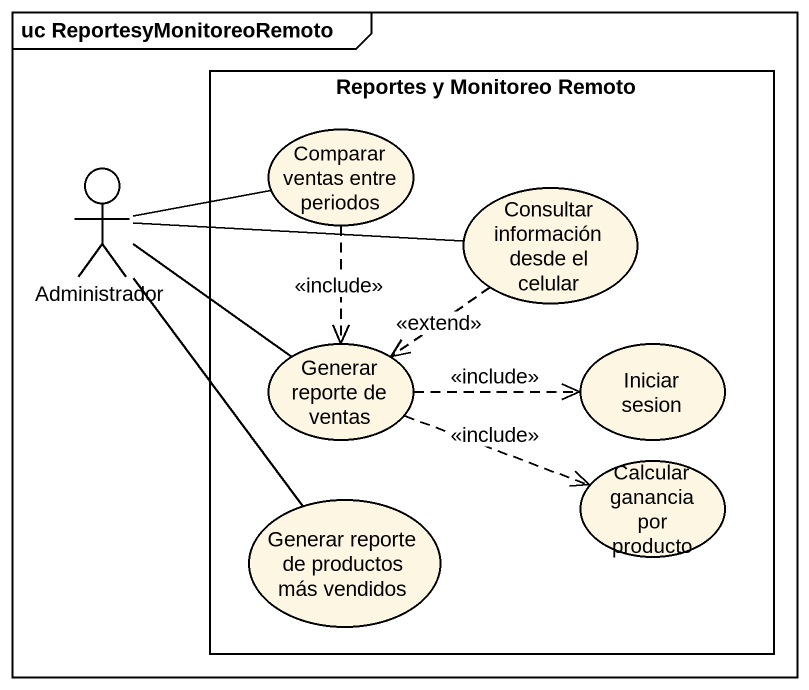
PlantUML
@startuml
mainframe uc ReportesyMonitoreoRemoto
rectangle "Reportes y Monitoreo Remoto" as Reportes_y_Monitoreo_Remoto {
  usecase "Comparar ventas entre periodos" as Comparar_ventas_entre
  usecase "Consultar información desde el celular" as Consultar_información_desde
  usecase "Generar reporte de ventas" as Generar_reporte_de_ventas
  usecase "Iniciar sesion" as Iniciar_sesion
  usecase "Generar reporte de productos más vendidos" as Generar_reporte_de
  usecase "Calcular ganancia por producto" as Calcular_ganancia_por
}
actor Administrador
Comparar_ventas_entre ..> Generar_reporte_de_ventas : <<include>>
Administrador -right- Comparar_ventas_entre
Administrador -right- Consultar_información_desde
Administrador -right- Generar_reporte_de_ventas
Administrador -- Generar_reporte_de
Consultar_información_desde ..> Generar_reporte_de_ventas : <<extend>>
Generar_reporte_de_ventas .right.> Iniciar_sesion : <<include>>
Generar_reporte_de_ventas .right.> Calcular_ganancia_por : <<include>>
@enduml
